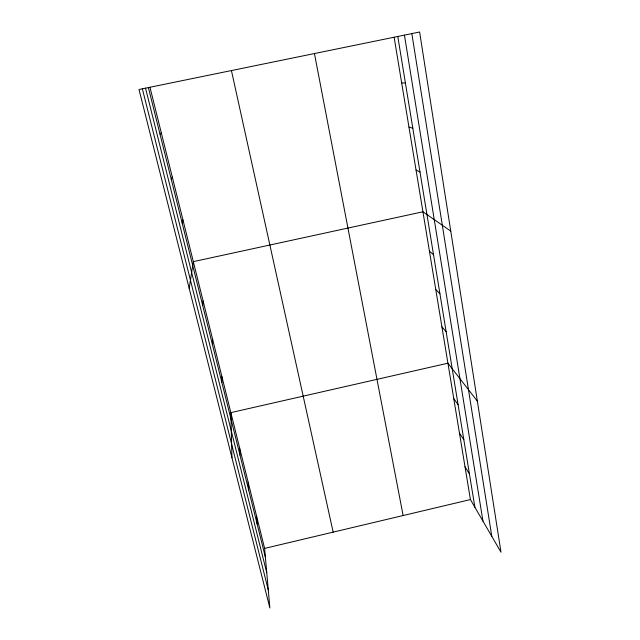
<?xml version="1.0" encoding="UTF-8"?>
<svg xmlns="http://www.w3.org/2000/svg" width="640" height="640" viewBox="0 0 640 640"><rect width="100%" height="100%" fill="white"/><g stroke="black" fill="none" stroke-linecap="round" stroke-linejoin="round"><path stroke-width="0.96" d="M221.832 382.336L221.848 376.4M212.4 344.472L212.6 339.192M202.704 305.536L203.088 300.952M189.184 288.328L193.32 261.64L422.936 211.792L450.76 231.096M182.144 223.016L182.96 219.968M171.24 179.248L172.296 177.056M160 134.136L161.304 132.856M264.608 548.4L470.424 499.568L501 552.216L419.616 32L139 89.496L269.872 608L264.608 548.4L149.984 87.296M401.656 82.848L405.416 83.056M408.96 127.088L412.808 128.208M416.048 170.048L419.984 172.032M429.44 251.192L433.528 254.72M435.76 289.528L439.928 293.76M441.92 326.856L446.144 331.744M477.368 401.152L447.92 363.2L230.856 412.624L231.952 457.768M453.76 398.616L458.096 404.72M459.456 433.12L463.84 439.792M465.008 466.76L469.44 473.96M142.36 88.824L268.288 590.064M148.408 87.608L265.376 557.104M145.544 88.184L266.76 572.792M231.44 70.608L333.16 532.136M314.448 53.6L403.128 515.536M394.136 37.272L470.424 499.568M397.792 36.512L474.896 507.264M404.44 35.144L482.952 521.136M411.832 33.608L491.808 536.392M256.488 515.76L257.12 523.968M248.168 482.272L248.648 489.96M239.624 447.904L239.944 455.04"/></g></svg>
